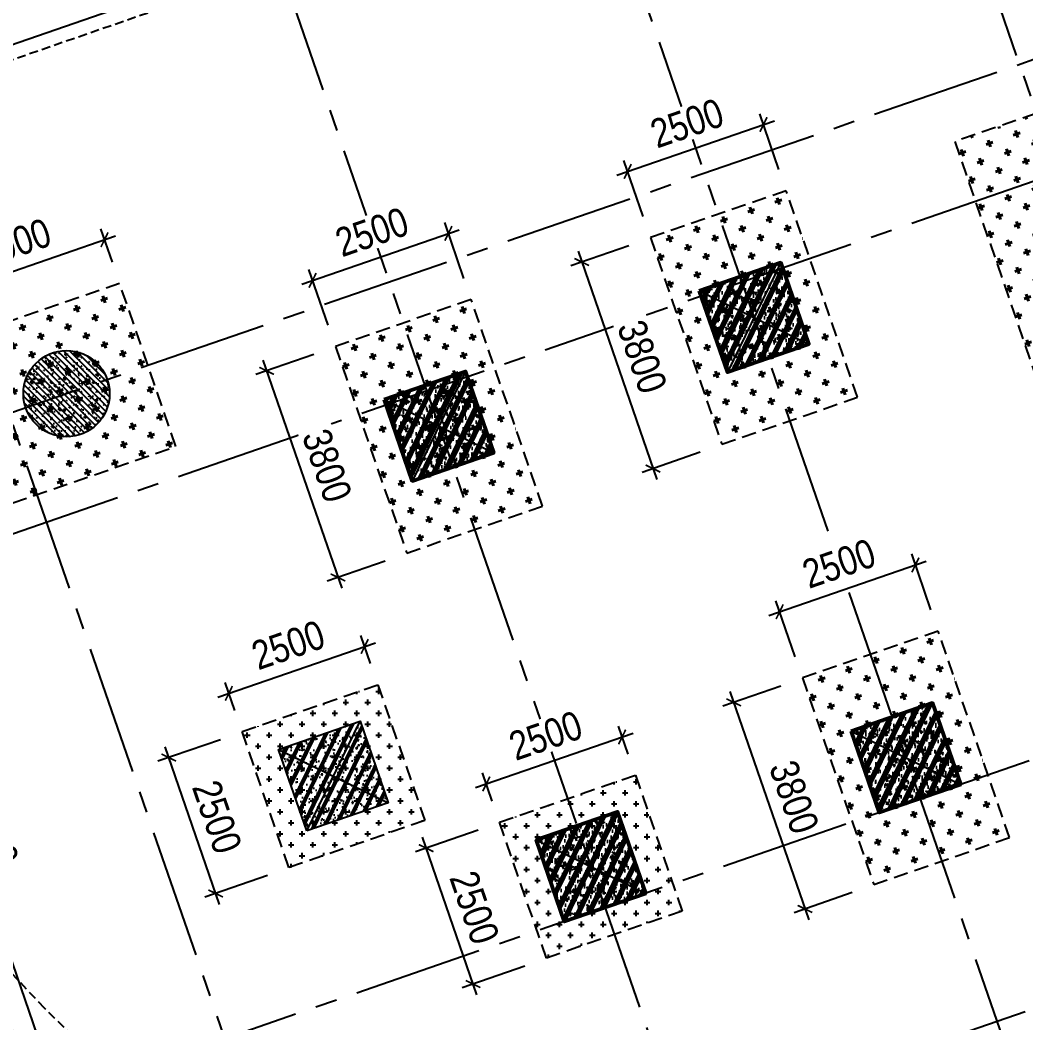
# Model space of a CAD drawing. Header units: millimetres. Extents: x -1534340 to 1713810, y -1348191 to 1114081.
# Drawn here: x 862787 to 880287, y -320323 to -302887 of the extents above; entities that cross this region are included whole.
import ezdxf
from ezdxf.xclip import XClip

# ---------------------------------------------------------------- set-up
doc = ezdxf.new("R2010")
doc.units = ezdxf.units.MM
doc.header["$LTSCALE"] = 100
doc.header["$XCLIPFRAME"] = 0
doc.header["$PDMODE"] = 32
doc.header["$PDSIZE"] = 2.5
for name, pattern in [('CENTER2', [1.125, 0.75, -0.125, 0.125, -0.125]), ('DASHED', [4.5, 3, -1.5]), ('HIDDEN', [0.375, 0.25, -0.125]), ('Xref_ST_MBDV Cot vach 30.7.2022$0$DASHDOT', [1, 0.5, -0.25, 0, -0.25])]:
    doc.linetypes.add(name, pattern=pattern)
doc.layers.add('0-Hatch', color=250, linetype='Continuous', lineweight=40)
doc.layers.add('KT-Net cot vach', color=6, linetype='Continuous', lineweight=50)
for name, color, linetype in [('0-khuat', 3, 'HIDDEN'), ('ccu11-Khuat', 9, 'DASHED'), ('ccu11-Manh', 8, 'Continuous'), ('ccu11-Thay', 7, 'Continuous'), ('ccu12-Hatch', 250, 'Continuous'), ('ccu12-Truc', 13, 'CENTER2'), ('KC-Betong', 6, 'Continuous'), ('KC2-DIM', 251, 'Continuous'), ('KT-Dim', 8, 'Continuous'), ('Xref_ST_MBDV Cot vach 30.7.2022$0$Xref_ST_MBDV Cot vach 30.7.2022|Xref_ST_MBDV Cot vach 30.7.2022|Xref_ST_MBDV Cot vach 30.7.2022|Xref_ST_MBDV Cot vach 30.7.2022|A-WALL-PATT', 251, 'Continuous'), ('Xref_ST_MBDV Cot vach 30.7.2022$0$Xref_ST_MBDV Cot vach 30.7.2022|Xref_ST_MBDV Cot vach 30.7.2022|Xref_ST_MBDV Cot vach 30.7.2022|Xref_ST_MBDV Cot vach 30.7.2022|Site_plot line', 1, 'Xref_ST_MBDV Cot vach 30.7.2022$0$DASHDOT'), ('Xref_ST_MBDV Cot vach 30.7.2022|Xref_ST_MBDV Cot vach 30.7.2022|Xref_ST_MBDV Cot vach 30.7.2022|Xref_ST_MBDV Cot vach 30.7.2022|KC-Betong', 6, 'Continuous')]:
    doc.layers.add(name, color=color, linetype=linetype)
doc.styles.add('Arial Narrow', font='ARIALN.TTF')
doc.dimstyles.new('ccu12-200', dxfattribs={"dimscale": 200, "dimtxt": 2.5, "dimasz": 1, "dimexe": 1, "dimexo": 2, "dimgap": 1, "dimtad": 1, "dimdec": 0, "dimrnd": 5, "dimdsep": 46, "dimtxsty": 'Arial Narrow', "dimblk": 'ARCHTICK', "dimcen": -1, "dimdle": 1, "dimclrd": 256, "dimclre": 256, "dimclrt": 3, "dimadec": 0, "dimazin": 2, "dimtfac": 0.1, "dimtdec": 0, "dimtmove": 0, "dimatfit": 1, "dimldrblk": 'ARCHTICK', "dimfxl": 1, "dimtvp": 0.833333, "dimtolj": 1, "dimtzin": 12, "dimarcsym": 0})

# ---------------------------------------------------------------- blocks, each defined once
blk = doc.blocks.new('Xref_ST_MBDV Cot vach 30.7.2022$0$Tuong Vay01-flat-1')
at = {"layer": 'Xref_ST_MBDV Cot vach 30.7.2022$0$Xref_ST_MBDV Cot vach 30.7.2022|Xref_ST_MBDV Cot vach 30.7.2022|Xref_ST_MBDV Cot vach 30.7.2022|Xref_ST_MBDV Cot vach 30.7.2022|A-WALL-PATT'}
h = blk.add_hatch(dxfattribs=at)
h.set_pattern_fill('ACET-2D-VATLIEU04', color=256, scale=50, pattern_type=2)
h.set_pattern_definition([(50, (-11139561.84, -1407213.45), (-225.902474, 189.5546825), [37.5, -412.5]), (355, (-11139561.84, -1407213.45), (32.127212, 367.215716), [30, -330]), (100.4514, (-11139531.95, -1407216.06), (-341.231527, -62.944187), [31.870095, -350.571056]), (46.1842, (-11139561.84, -1407113.45), (-319.180497, 306.252097), [56.25, -618.75]), (96.6356, (-11139517.37, -1407120.34), (-516.995922, -60.144022), [47.805144, -525.8565]), (351.1842, (-11139561.84, -1407113.45), (84.740774, 546.39543), [45, -495]), (21, (-11139511.84, -1407138.45), (-105.680822, 275.3079534), [37.5, -412.5]), (326, (-11139511.84, -1407138.45), (206.128805, 305.59852), [30, -330]), (71.4514, (-11139486.97, -1407155.22), (-328.963765, 110.380101), [31.870095, -350.571056]), (37.5, (-11139561.84, -1407213.45), (-78.1345294, 101.8269012), [0, -326, 0, -335, 0, -331.25]), (7.5, (-11139561.84, -1407213.45), (-23.2793464, 176.824191), [0, -191, 0, -318.5, 0, -126.25]), (327.5, (-11139673.34, -1407213.45), (71.9444175, 112.9301145), [0, -125, 0, -390, 0, -517.5000003]), (317.5, (-11139723.34, -1407213.45), (158.0205496, 172.449169), [0, -162.5, 0, -259, 0, -367.5]), (45, (-11139561.84, -1407213.45), (-150.260191, 150.260191), []), (45, (-11139561.84, -1407152.2), (-150.260191, 150.260191), [])])
h.paths.add_polyline_path([(-82665, -118500), (-81837, -121132), (-80903, -123728), (-79863, -126284), (-78720, -128795), (-77475, -131258), (-76131, -133667), (-74689, -136020), (-73153, -138312), (-71525, -140539), (-69807, -142699), (-68002, -144786), (-66114, -146798), (-64145, -148731), (-62100, -150582), (-59980, -152349), (-57790, -154027), (-55533, -155614), (-53213, -157109), (-50835, -158507), (-48401, -159807), (-45916, -161007), (-43385, -162104), (-40811, -163097), (-38198, -163985), (-35551, -164765), (-32875, -165436), (-30174, -165998), (-27451, -166448), (-24702, -166789), (-4397, -168938), (36420, -167648), (41836, -160719), (12445, -24368), (8473, -9249), (-4719, -5521), (-10557, -9947), (-34021, -27848), (-39777, -32009), (-41249, -35294), (-45787, -38574), (-49368, -38942), (-57644, -44924), (-59845, -46601), (-61969, -48362), (-64020, -50208), (-65993, -52137), (-67887, -54144), (-69696, -56226), (-71420, -58381), (-73054, -60604), (-74596, -62892), (-76043, -65242), (-77394, -67648), (-78645, -70107), (-79794, -72615), (-80841, -75168), (-81782, -77762), (-82617, -80392), (-83343, -83054), (-83961, -85743), (-84468, -88455), (-84865, -91186), (-85149, -93930), (-85321, -96684), (-85381, -99530), (-85329, -102201), (-85163, -104955), (-84886, -107701), (-84496, -110432), (-83996, -113146), (-83385, -115836)], flags=16)
h.paths.add_polyline_path([(-83625, -118781), (-82785, -121452), (-81837, -124086), (-80781, -126680), (-79621, -129228), (-78358, -131727), (-76994, -134172), (-75531, -136560), (-73973, -138886), (-72320, -141146), (-70577, -143337), (-68746, -145455), (-66829, -147497), (-64832, -149459), (-62755, -151337), (-60604, -153130), (-58382, -154833), (-56092, -156444), (-53738, -157960), (-51324, -159379), (-48854, -160699), (-46333, -161916), (-43764, -163030), (-41151, -164038), (-38500, -164938), (-35814, -165730), (-33098, -166411), (-30357, -166981), (-27595, -167438), (-24816, -167783), (-4434, -169940), (36920, -168633), (42913, -160966), (13418, -24135), (9295, -8442), (-4926, -4424), (-11163, -9151), (-34617, -27045), (-40580, -31355), (-42052, -34640), (-46156, -37607), (-49737, -37975), (-58240, -44121), (-60467, -45819), (-62623, -47605), (-64704, -49479), (-66707, -51435), (-68628, -53472), (-70465, -55586), (-72214, -57772), (-73872, -60029), (-75437, -62350), (-76905, -64734), (-78276, -67176), (-79545, -69672), (-80712, -72217), (-81774, -74808), (-82729, -77440), (-83576, -80109), (-84314, -82810), (-84940, -85539), (-85455, -88291), (-85857, -91062), (-86146, -93847), (-86321, -96642), (-86382, -99529), (-86328, -102241), (-86160, -105036), (-85879, -107821), (-85484, -110593), (-84976, -113347), (-84356, -116078)])
at = {"layer": 'Xref_ST_MBDV Cot vach 30.7.2022$0$Xref_ST_MBDV Cot vach 30.7.2022|Xref_ST_MBDV Cot vach 30.7.2022|Xref_ST_MBDV Cot vach 30.7.2022|Xref_ST_MBDV Cot vach 30.7.2022|Site_plot line', "ltscale": 5000}
blk.add_arc((-17764, -99529), 69167, 126.14636, 263.7927, dxfattribs=at)
blk = doc.blocks.new('_ARCHTICK')
at = {"color": 0, "linetype": 'ByBlock', "const_width": 0.15}
blk.add_lwpolyline([(-0.5, -0.5), (0.5, 0.5)], dxfattribs=at)
blk = doc.blocks.new('*D1140')
at = {"layer": 'Defpoints', "color": 0, "transparency": 16777216}
for p in [(312032, -68726, 0), (315815, -77470), (312921, -78469)]:
    blk.add_point(p, dxfattribs=at)
at = {"layer": 'KT-Dim', "lineweight": -2, "transparency": 16777216}
for p, q in [((311654, -68857), (309632, -69555)), ((309756, -69300), (312986, -78659)), ((315437, -77601), (312732, -78535))]:
    blk.add_line(p, q, dxfattribs=at)
at = {"layer": 'KT-Dim', "lineweight": -2, "transparency": 16777216, "xscale": 200, "yscale": 200, "zscale": 200}
for p, rotation in [((309821, -69489), 109.0471379636341), ((312921, -78469), 289.0471379636341)]:
    blk.add_blockref('_ARCHTICK', p, dxfattribs=dict(at, rotation=rotation))
at = {"layer": 'KT-Dim', "color": 3, "transparency": 16777216, "insert": (311801, -73831), "char_height": 500, "attachment_point": 5, "rotation": 289.0471, "style": 'Arial Narrow'}
blk.add_mtext('\\A1;9500', dxfattribs=at)
blk = doc.blocks.new('*U151')
h = blk.add_hatch()
h.set_pattern_fill('VATLIEU04', color=250, scale=40, style=0, pattern_type=2)
h.set_pattern_definition([(50, (550, -550), (286.904, -25.1), [30, -330]), (355, (550, -550), (-55.5, 300.877), [24, -264]), (100.451, (573.9, -552.1), (231.404, 275.776), [25.496, -280.457]), (46.184, (550, -470), (426.9, -66.21), [45, -495]), (96.636, (585.57, -475.5), (373.87, 389.65), [38.24, -420.69]), (351.184, (550, -470), (373.86, 389.65), [36, -396]), (21, (590, -490), (238.763, -161.048), [30, -330]), (326, (590, -490), (97.326, 290.06), [24, -264]), (71.451, (609.9, -503.42), (336.09, 129.01), [25.496, -280.457]), (37.5, (550, -550), (4.864, 133.1575), [0, -260.8, 0, -268, 0, -265]), (7.5, (550, -550), (105.228, 157.765), [0, -152.8, 0, -254.8, 0, -101]), (327.5, (460.8, -550), (213.529, -9.022), [0, -100, 0, -312, 0, -414]), (317.5, (420.8, -550), (233.274, 40.042), [0, -130, 0, -207.2, 0, -294]), (45, (550, -550), (-120.208, 120.208), []), (45, (550, -501), (-120.208, 120.208), [])])
h.paths.add_polyline_path([(-475, 475), (1025, 475), (1025, -1025), (-475, -1025)])
at = {"color": 6, "ltscale": 0.25}
blk.add_lwpolyline([(-475, 475), (1025, 475), (1025, -1025), (-475, -1025)], close=True, dxfattribs=at)
at = {"layer": 'Defpoints', "linetype": 'ByBlock', "ltscale": 30}
for p, q in [((1025, 475), (-475, -1025)), ((-475, 475), (1025, -1025))]:
    blk.add_line(p, q, dxfattribs=at)
blk = doc.blocks.new('*U148')
h = blk.add_hatch()
h.set_pattern_fill('VATLIEU04', color=250, scale=40, style=0, pattern_type=2)
h.set_pattern_definition([(50, (550, 1550), (286.904, -25.1), [30, -330]), (355, (550, 1550), (-55.5, 300.877), [24, -264]), (100.451, (573.9, 1547.9), (231.404, 275.776), [25.496, -280.457]), (46.184, (550, 1630), (426.896, -66.21), [45, -495]), (96.636, (585.57, 1624.5), (373.865, 389.65), [38.244, -420.685]), (351.184, (550, 1630), (373.865, 389.65), [36, -396]), (21, (590, 1610), (238.763, -161.048), [30, -330]), (326, (590, 1610), (97.326, 290.06), [24, -264]), (71.451, (609.9, 1596.58), (336.09, 129.012), [25.496, -280.457]), (37.5, (550, 1550), (4.864, 133.1575), [0, -260.8, 0, -268, 0, -265]), (7.5, (550, 1550), (105.228, 157.765), [0, -152.8, 0, -254.8, 0, -101]), (327.5, (460.8, 1550), (213.529, -9.022), [0, -100, 0, -312, 0, -414]), (317.5, (420.8, 1550), (233.274, 40.042), [0, -130, 0, -207.2, 0, -294]), (45, (550, 1550), (-120.208, 120.208), []), (45, (550, 1599), (-120.208, 120.208), [])])
h.paths.add_polyline_path([(-475, -475), (1025, -475), (1025, 1025), (-475, 1025)])
at = {"color": 6, "ltscale": 0.25}
blk.add_lwpolyline([(-475, -475), (1025, -475), (1025, 1025), (-475, 1025)], close=True, dxfattribs=at)
at = {"layer": 'Defpoints', "linetype": 'ByBlock', "ltscale": 30}
for p, q in [((1025, -475), (-475, 1025)), ((-475, -475), (1025, 1025))]:
    blk.add_line(p, q, dxfattribs=at)
blk = doc.blocks.new('MBDV-B1-T1-PN')
at = {"layer": 'ccu12-Hatch', "ltscale": 0.5}
h = blk.add_hatch(dxfattribs=at)
h.set_pattern_fill('BETONG', color=256, scale=50, angle=90, pattern_type=2)
h.set_pattern_definition([(90, (-723432.45, 324166.9), (-259.80762, 2e-14), [6.25, -143.75]), (90, (-723443.27, 324166.9), (-259.80762, 2e-14), [6.25, -143.75]), (210, (-723432.45, 324166.9), (129.90381, -225), [6.25, -143.75]), (210, (-723437.86, 324176.27), (129.90381, -225), [6.25, -143.75]), (90, (-723562.35, 324241.9), (-259.80762, 2e-14), [6.25, -143.75]), (90, (-723573.18, 324241.9), (-259.80762, 2e-14), [6.25, -143.75]), (210, (-723562.35, 324241.9), (129.90381, -225), [6.25, -143.75]), (210, (-723567.76, 324251.27), (129.90381, -225), [6.25, -143.75]), (150, (-723432.45, 324173.14), (-129.90381, -225), [6.25, -143.75]), (150, (-723437.86, 324163.77), (-129.90381, -225), [6.25, -143.75]), (150, (-723302.54, 324248.14), (-129.90381, -225), [6.25, -143.75]), (150, (-723307.96, 324238.77), (-129.90381, -225), [6.25, -143.75]), (135, (-723432.45, 324166.894), (-53.0330086, -53.0330086), []), (140, (-723432.45, 324166.9), (31.37607, 358.63009), [37.5, -412.5]), (85, (-723432.45, 324166.9), (-376.09607, -69.37567), [30, -330]), (190.4514, (-723429.83, 324196.78), (-344.71977, 289.25469), [31.8701, -350.57106]), (136.1842, (-723532.45, 324166.9), (82.7595, 533.62052), [56.25, -618.75]), (186.6356, (-723525.55, 324211.36), (-487.05894, 467.33135), [47.80514, -525.8565]), (81.1842, (-723532.45, 324166.9), (-487.0593, 467.33097), [45, -495]), (111, (-723507.45, 324216.9), (201.30945, 298.45353), [37.5, -412.5]), (56, (-723507.45, 324216.9), (-362.57502, 121.65767), [30, -330]), (161.4514, (-723490.67, 324241.77), (-161.26525, 420.11131), [31.8701, -350.57106]), (127.5, (-723432.45, 324166.9), (-166.446927, 6.079928), [0, -326, 0, -335, 0, -331.25]), (97.5, (-723432.45, 324166.9), (-197.205856, 131.53477), [0, -191, 0, -318.5, 0, -126.25]), (57.5, (-723432.45, 324055.4), (11.277436, 266.911218), [0, -125, 0, -390, 0, -517.5]), (47.5, (-723432.45, 324005.4), (-50.05249, 291.593085), [0, -162.5, 0, -259, 0, -367.5])])
edge = h.paths.add_edge_path()
edge.add_arc((4101, -8634), 750, 0, 360)
at = {"layer": 'KC-Betong', "ltscale": 0.5}
blk.add_circle((4101, -8634, 0), 750, dxfattribs=at)
at = {"layer": 'KT-Net cot vach', "rotation": 19.04713795399666}
for p in [(15715, -7137), (10232, -9030), (18358, -14794), (12876, -16687)]:
    blk.add_blockref('*U151', p, dxfattribs=at)
at = {"layer": 'Xref_ST_MBDV Cot vach 30.7.2022|Xref_ST_MBDV Cot vach 30.7.2022|Xref_ST_MBDV Cot vach 30.7.2022|Xref_ST_MBDV Cot vach 30.7.2022|KC-Betong', "linetype": 'ByBlock', "xscale": -1, "rotation": 289.0471379540017}
blk.add_blockref('*U148', (8576, -15632, 0), dxfattribs=at)
blk = doc.blocks.new('MC3000X3000')
at = {"layer": '0-Hatch', "ltscale": 2}
h = blk.add_hatch(dxfattribs=at)
h.set_pattern_fill('CROSS', color=256, scale=1000, style=0)
h.set_pattern_definition([(360, (0, -5e-10), (250, 250), [125, -375]), (90, (62.5, -62.5), (-250, 250), [125, -375])])
h.paths.add_polyline_path([(7876789, 1547059), (7876789, 1550059), (7873789, 1550059), (7873789, 1547059)])
at = {"layer": '0-khuat', "ltscale": 10}
blk.add_lwpolyline([(7873789, 1547059), (7876789, 1547059), (7876789, 1550059), (7873789, 1550059)], close=True, dxfattribs=at)
blk = doc.blocks.new('*D1250')
at = {"layer": 'Defpoints', "color": 0, "ltscale": 0.5, "transparency": 16777216}
for p in [(870239, -306596), (870640, -307756), (868276, -308572)]:
    blk.add_point(p, dxfattribs=at)
at = {"layer": 'KC2-DIM', "lineweight": -2, "ltscale": 0.5, "transparency": 16777216}
for p, q in [((870509, -307378), (870174, -306407)), ((867687, -307477), (870428, -306531)), ((868146, -308194), (867811, -307223))]:
    blk.add_line(p, q, dxfattribs=at)
at = {"layer": 'KC2-DIM', "lineweight": -2, "ltscale": 0.5, "transparency": 16777216, "xscale": 200, "yscale": 200, "zscale": 200}
for p, rotation in [((870239, -306596), 19.0471522611445), ((867876, -307412), 199.0471522611445)]:
    blk.add_blockref('_ARCHTICK', p, dxfattribs=dict(at, rotation=rotation))
at = {"layer": 'KC2-DIM', "color": 3, "ltscale": 0.5, "transparency": 16777216, "insert": (868909, -306573), "char_height": 500, "attachment_point": 5, "rotation": 19.0472, "style": 'Arial Narrow', "bg_fill": 3, "box_fill_scale": 1.1, "bg_fill_color": 256, "bg_fill_true_color": 13158600, "bg_fill_transparency": 0}
blk.add_mtext('\\A1;2500', dxfattribs=at)
blk = doc.blocks.new('*D1251')
at = {"layer": 'Defpoints', "color": 0, "ltscale": 0.5, "transparency": 16777216}
for p in [(868276, -308572), (869517, -312164), (868317, -312578)]:
    blk.add_point(p, dxfattribs=at)
at = {"layer": 'KC2-DIM', "lineweight": -2, "ltscale": 0.5, "transparency": 16777216}
for p, q in [((867898, -308703), (866888, -309051)), ((867012, -308797), (868382, -312767)), ((869138, -312295), (868128, -312643))]:
    blk.add_line(p, q, dxfattribs=at)
at = {"layer": 'KC2-DIM', "lineweight": -2, "ltscale": 0.5, "transparency": 16777216, "xscale": 200, "yscale": 200, "zscale": 200}
for p, rotation in [((867077, -308986), 109.0471522611391), ((868317, -312578), 289.0471522611391)]:
    blk.add_blockref('_ARCHTICK', p, dxfattribs=dict(at, rotation=rotation))
at = {"layer": 'KC2-DIM', "color": 3, "ltscale": 0.5, "transparency": 16777216, "insert": (868127, -310634), "char_height": 500, "attachment_point": 5, "rotation": 289.0472, "style": 'Arial Narrow', "bg_fill": 3, "box_fill_scale": 1.1, "bg_fill_color": 256, "bg_fill_true_color": 13158600, "bg_fill_transparency": 0}
blk.add_mtext('\\A1;3800', dxfattribs=at)
blk = doc.blocks.new('*D1252')
at = {"layer": 'Defpoints', "color": 0, "ltscale": 0.5, "transparency": 16777216}
for p in [(875721, -304703), (876122, -305863), (873759, -306679)]:
    blk.add_point(p, dxfattribs=at)
at = {"layer": 'KC2-DIM', "lineweight": -2, "ltscale": 0.5, "transparency": 16777216}
for p, q in [((873169, -305584), (875910, -304638)), ((875991, -305485), (875656, -304514)), ((873628, -306301), (873293, -305330))]:
    blk.add_line(p, q, dxfattribs=at)
at = {"layer": 'KC2-DIM', "lineweight": -2, "ltscale": 0.5, "transparency": 16777216, "xscale": 200, "yscale": 200, "zscale": 200}
for p, rotation in [((875721, -304703), 19.0471522611445), ((873358, -305519), 199.0471522611445)]:
    blk.add_blockref('_ARCHTICK', p, dxfattribs=dict(at, rotation=rotation))
at = {"layer": 'KC2-DIM', "color": 3, "ltscale": 0.5, "transparency": 16777216, "insert": (874391, -304681), "char_height": 500, "attachment_point": 5, "rotation": 19.0472, "style": 'Arial Narrow', "bg_fill": 3, "box_fill_scale": 1.1, "bg_fill_color": 256, "bg_fill_true_color": 13158600, "bg_fill_transparency": 0}
blk.add_mtext('\\A1;2500', dxfattribs=at)
blk = doc.blocks.new('*D1253')
at = {"layer": 'Defpoints', "color": 0, "ltscale": 0.5, "transparency": 16777216}
for p in [(873759, -306679), (874999, -310271), (873799, -310685)]:
    blk.add_point(p, dxfattribs=at)
at = {"layer": 'KC2-DIM', "lineweight": -2, "ltscale": 0.5, "transparency": 16777216}
for p, q in [((873381, -306810), (872370, -307159)), ((872494, -306904), (873865, -310874)), ((874621, -310402), (873610, -310751))]:
    blk.add_line(p, q, dxfattribs=at)
at = {"layer": 'KC2-DIM', "lineweight": -2, "ltscale": 0.5, "transparency": 16777216, "xscale": 200, "yscale": 200, "zscale": 200}
for p, rotation in [((872559, -307093), 109.0471522611391), ((873799, -310685), 289.0471522611391)]:
    blk.add_blockref('_ARCHTICK', p, dxfattribs=dict(at, rotation=rotation))
at = {"layer": 'KC2-DIM', "color": 3, "ltscale": 0.5, "transparency": 16777216, "insert": (873610, -308741), "char_height": 500, "attachment_point": 5, "rotation": 289.0472, "style": 'Arial Narrow', "bg_fill": 3, "box_fill_scale": 1.1, "bg_fill_color": 256, "bg_fill_true_color": 13158600, "bg_fill_transparency": 0}
blk.add_mtext('\\A1;3800', dxfattribs=at)
blk = doc.blocks.new('*D1254')
at = {"layer": 'Defpoints', "color": 0, "ltscale": 0.5, "transparency": 16777216}
for p in [(878365, -312360), (878765, -313520), (876402, -314336)]:
    blk.add_point(p, dxfattribs=at)
at = {"layer": 'KC2-DIM', "lineweight": -2, "ltscale": 0.5, "transparency": 16777216}
for p, q in [((878635, -313142), (878300, -312170)), ((875813, -313241), (878554, -312294)), ((876272, -313958), (875936, -312986))]:
    blk.add_line(p, q, dxfattribs=at)
at = {"layer": 'KC2-DIM', "lineweight": -2, "ltscale": 0.5, "transparency": 16777216, "xscale": 200, "yscale": 200, "zscale": 200}
for p, rotation in [((878365, -312360), 19.0471522611445), ((876002, -313175), 199.0471522611445)]:
    blk.add_blockref('_ARCHTICK', p, dxfattribs=dict(at, rotation=rotation))
at = {"layer": 'KC2-DIM', "color": 3, "ltscale": 0.5, "transparency": 16777216, "insert": (877035, -312337), "char_height": 500, "attachment_point": 5, "rotation": 19.0472, "style": 'Arial Narrow', "bg_fill": 3, "box_fill_scale": 1.1, "bg_fill_color": 256, "bg_fill_true_color": 13158600, "bg_fill_transparency": 0}
blk.add_mtext('\\A1;2500', dxfattribs=at)
blk = doc.blocks.new('*D1255')
at = {"layer": 'Defpoints', "color": 0, "ltscale": 0.5, "transparency": 16777216}
for p in [(876402, -314336), (877642, -317928), (876443, -318342)]:
    blk.add_point(p, dxfattribs=at)
at = {"layer": 'KC2-DIM', "lineweight": -2, "ltscale": 0.5, "transparency": 16777216}
for p, q in [((876024, -314466), (875014, -314815)), ((875137, -314561), (876508, -318531)), ((877264, -318058), (876254, -318407))]:
    blk.add_line(p, q, dxfattribs=at)
at = {"layer": 'KC2-DIM', "lineweight": -2, "ltscale": 0.5, "transparency": 16777216, "xscale": 200, "yscale": 200, "zscale": 200}
for p, rotation in [((875203, -314750), 109.0471522611391), ((876443, -318342), 289.0471522611391)]:
    blk.add_blockref('_ARCHTICK', p, dxfattribs=dict(at, rotation=rotation))
at = {"layer": 'KC2-DIM', "color": 3, "ltscale": 0.5, "transparency": 16777216, "insert": (876253, -316397), "char_height": 500, "attachment_point": 5, "rotation": 289.0472, "style": 'Arial Narrow', "bg_fill": 3, "box_fill_scale": 1.1, "bg_fill_color": 256, "bg_fill_true_color": 13158600, "bg_fill_transparency": 0}
blk.add_mtext('\\A1;3800', dxfattribs=at)
blk = doc.blocks.new('*D1282')
at = {"layer": 'Defpoints', "color": 0, "ltscale": 0.5, "transparency": 16777216}
for p in [(866653, -315269), (865374, -315710), (867469, -317632)]:
    blk.add_point(p, dxfattribs=at)
at = {"layer": 'KC2-DIM', "lineweight": -2, "ltscale": 0.5, "transparency": 16777216}
for p, q in [((866275, -315399), (865184, -315775)), ((866255, -318262), (865308, -315521)), ((867090, -317762), (866000, -318139))]:
    blk.add_line(p, q, dxfattribs=at)
at = {"layer": 'KC2-DIM', "lineweight": -2, "ltscale": 0.5, "transparency": 16777216, "xscale": 200, "yscale": 200, "zscale": 200}
for p, rotation in [((865374, -315710), 109.0471379540024), ((866189, -318073), 289.0471379540024)]:
    blk.add_blockref('_ARCHTICK', p, dxfattribs=dict(at, rotation=rotation))
at = {"layer": 'KC2-DIM', "color": 3, "ltscale": 0.5, "transparency": 16777216, "insert": (866212, -316743), "char_height": 500, "attachment_point": 5, "rotation": 289.0471, "style": 'Arial Narrow', "bg_fill": 3, "box_fill_scale": 1.1, "bg_fill_color": 256, "bg_fill_true_color": 13158600, "bg_fill_transparency": 0}
blk.add_mtext('\\A1;2500', dxfattribs=at)
blk = doc.blocks.new('*D1283')
at = {"layer": 'Defpoints', "color": 0, "ltscale": 0.5, "transparency": 16777216}
for p in [(868782, -313777), (869016, -314453, 0), (866653, -315269, 0)]:
    blk.add_point(p, dxfattribs=at)
at = {"layer": 'KC2-DIM', "lineweight": -2, "ltscale": 0.5, "transparency": 16777216}
for p, q in [((868885, -314075), (868717, -313588)), ((866230, -314658), (868972, -313712)), ((866522, -314890), (866354, -314404))]:
    blk.add_line(p, q, dxfattribs=at)
at = {"layer": 'KC2-DIM', "lineweight": -2, "ltscale": 0.5, "transparency": 16777216, "xscale": 200, "yscale": 200, "zscale": 200}
for p, rotation in [((868782, -313777), 19.04713795400113), ((866419, -314593), 199.0471379540011)]:
    blk.add_blockref('_ARCHTICK', p, dxfattribs=dict(at, rotation=rotation))
at = {"layer": 'KC2-DIM', "color": 3, "ltscale": 0.5, "transparency": 16777216, "insert": (867452, -313754), "char_height": 500, "attachment_point": 5, "rotation": 19.0471, "style": 'Arial Narrow', "bg_fill": 3, "box_fill_scale": 1.1, "bg_fill_color": 256, "bg_fill_true_color": 13158600, "bg_fill_transparency": 0}
blk.add_mtext('\\A1;2500', dxfattribs=at)
blk = doc.blocks.new('*D1248')
at = {"layer": 'Defpoints', "color": 0, "ltscale": 0.5, "transparency": 16777216}
for p in [(871132, -316843, 0), (869853, -317285), (871948, -319206, 0)]:
    blk.add_point(p, dxfattribs=at)
at = {"layer": 'KC2-DIM', "lineweight": -2, "ltscale": 0.5, "transparency": 16777216}
for p, q in [((870754, -316974), (869664, -317350)), ((870734, -319837), (869788, -317096)), ((871570, -319337), (870480, -319713))]:
    blk.add_line(p, q, dxfattribs=at)
at = {"layer": 'KC2-DIM', "lineweight": -2, "ltscale": 0.5, "transparency": 16777216, "xscale": 200, "yscale": 200, "zscale": 200}
for p, rotation in [((869853, -317285), 109.0471379540024), ((870669, -319648), 289.0471379540024)]:
    blk.add_blockref('_ARCHTICK', p, dxfattribs=dict(at, rotation=rotation))
at = {"layer": 'KC2-DIM', "color": 3, "ltscale": 0.5, "transparency": 16777216, "insert": (870691, -318318), "char_height": 500, "attachment_point": 5, "rotation": 289.0471, "style": 'Arial Narrow', "bg_fill": 3, "box_fill_scale": 1.1, "bg_fill_color": 256, "bg_fill_true_color": 13158600, "bg_fill_transparency": 0}
blk.add_mtext('\\A1;2500', dxfattribs=at)
blk = doc.blocks.new('*D1249')
at = {"layer": 'Defpoints', "color": 0, "ltscale": 0.5, "transparency": 16777216}
for p in [(873262, -315351), (873495, -316027, 0), (871132, -316843, 0)]:
    blk.add_point(p, dxfattribs=at)
at = {"layer": 'KC2-DIM', "lineweight": -2, "ltscale": 0.5, "transparency": 16777216}
for p, q in [((873365, -315649), (873197, -315162)), ((870710, -316232), (873451, -315286)), ((871001, -316465), (870833, -315978))]:
    blk.add_line(p, q, dxfattribs=at)
at = {"layer": 'KC2-DIM', "lineweight": -2, "ltscale": 0.5, "transparency": 16777216, "xscale": 200, "yscale": 200, "zscale": 200}
for p, rotation in [((873262, -315351), 19.04713795400113), ((870899, -316167), 199.0471379540011)]:
    blk.add_blockref('_ARCHTICK', p, dxfattribs=dict(at, rotation=rotation))
at = {"layer": 'KC2-DIM', "color": 3, "ltscale": 0.5, "transparency": 16777216, "insert": (871932, -315329), "char_height": 500, "attachment_point": 5, "rotation": 19.0471, "style": 'Arial Narrow', "bg_fill": 3, "box_fill_scale": 1.1, "bg_fill_color": 256, "bg_fill_true_color": 13158600, "bg_fill_transparency": 0}
blk.add_mtext('\\A1;2500', dxfattribs=at)
blk = doc.blocks.new('*D1277')
at = {"layer": 'Defpoints', "color": 0, "ltscale": 0.5, "transparency": 16777216}
for p in [(864256, -306704), (864522, -307476), (861686, -308455, -3)]:
    blk.add_point(p, dxfattribs=at)
at = {"layer": 'KC2-DIM', "lineweight": -2, "ltscale": 0.5, "transparency": 16777216}
for p, q in [((864392, -307098), (864190, -306515)), ((861231, -307749), (864445, -306639)), ((861556, -308077), (861355, -307494))]:
    blk.add_line(p, q, dxfattribs=at)
at = {"layer": 'KC2-DIM', "lineweight": -2, "ltscale": 0.5, "transparency": 16777216, "xscale": 200, "yscale": 200, "zscale": 200}
for p, rotation in [((864256, -306704), 19.04713795399765), ((861420, -307683), 199.0471379539976)]:
    blk.add_blockref('_ARCHTICK', p, dxfattribs=dict(at, rotation=rotation))
at = {"layer": 'KC2-DIM', "color": 3, "ltscale": 0.5, "transparency": 16777216, "insert": (862689, -306764), "char_height": 500, "attachment_point": 5, "rotation": 19.0471, "style": 'Arial Narrow', "bg_fill": 3, "box_fill_scale": 1.1, "bg_fill_color": 256, "bg_fill_true_color": 13158600, "bg_fill_transparency": 0}
blk.add_mtext('\\A1;3000', dxfattribs=at)
blk = doc.blocks.new('Grid-ST-flat-3')
at = {"layer": 'ccu12-Truc', "ltscale": 30}
for p, q in [((324450.3, -45484.5), (343539.5, -100776)), ((318967.8, -47377.3), (338057.1, -102668.8)), ((313485.4, -49270.1), (332574.6, -104561.6)), ((306868.6, -51554.5), (325957.9, -106846)), ((348389.9, -54057.7), (307655.7, -68121.1)), ((349042.6, -55948.2), (308308.4, -70011.6)), ((377595.9, -60477.9), (312746.7, -82867)), ((352142.8, -64928.1), (311408.7, -78991.5))]:
    blk.add_line(p, q, dxfattribs=at)
at = {"layer": 'KT-Dim'}
dim = blk.add_linear_dim(base=(312921.2, -78469.5, 0), p1=(312031.6, -68726.2, 0), p2=(315815.2, -77470.3, 0), angle=109.04714, dimstyle='ccu12-200', dxfattribs=at)
dim.commit()
dim.dimension.update_dxf_attribs({"geometry": '*D1140', "text_midpoint": (311801.4, -73830.9, 0)})

msp = doc.modelspace()

# ---------------------------------------------------------------- hatches: boundary and pattern name
at = {"layer": '0-Hatch', "ltscale": 2}
h = msp.add_hatch(dxfattribs=at)
h.set_pattern_fill('CROSS', color=256, scale=1000, angle=109.04714, style=0)
h.set_pattern_definition([(109.047138, (4915128.77, -7245627.35), (-317.899085, 154.726118), [125, -375]), (199.047138, (4915167.45, -7245547.87), (-154.726118, -317.899085), [125, -375])])
h.paths.add_polyline_path([(879050.5, -304999.5), (882836.1, -315964.4), (885671.8, -314985.4), (881886.2, -304020.5)])
h = msp.add_hatch(dxfattribs=at)
h.set_pattern_fill('CROSS', color=256, scale=1000, angle=109.04714, style=0)
h.set_pattern_definition([(109.047138, (4909401.56, -7246811.21), (-317.899085, 154.726118), [125, -375]), (199.047138, (4909440.24, -7246731.74), (-154.726118, -317.899085), [125, -375])])
h.paths.add_polyline_path([(873755.4, -306669), (874995.5, -310260.9), (877358.6, -309445.1), (876118.5, -305853.1)])
h = msp.add_hatch(dxfattribs=at)
h.set_pattern_fill('CROSS', color=256, scale=1000, angle=109.04714, style=0)
h.set_pattern_definition([(109.047138, (4903919.1, -7248704.02), (-317.899085, 154.726118), [125, -375]), (199.047138, (4903957.8, -7248624.55), (-154.726118, -317.899085), [125, -375])])
h.paths.add_polyline_path([(868272.9, -308561.8), (869513, -312153.7), (871876.2, -311337.9), (870636, -307745.9)])
h = msp.add_hatch(dxfattribs=at)
h.set_pattern_fill('CROSS', color=256, scale=1000, angle=109.04714, style=0)
h.set_pattern_definition([(109.047138, (4912044.96, -7254467.74), (-317.899085, 154.726118), [125, -375]), (199.047138, (4912083.64, -7254388.27), (-154.726118, -317.899085), [125, -375])])
h.paths.add_polyline_path([(876398.8, -314325.5), (877638.9, -317917.5), (880002, -317101.6), (878761.9, -313509.6)])
at = {"layer": 'ccu12-Hatch', "ltscale": 0.5}
h = msp.add_hatch(dxfattribs=at)
h.set_pattern_fill('CROSS', color=256, scale=30)
h.set_pattern_definition([(0, (-187725.75, 5671.38), (190.5, 190.5), [95.25, -285.75]), (90, (-187678.13, 5623.75), (-190.5, 190.5), [95.25, -285.75])])
h.paths.add_polyline_path([(866649.1, -315258.3), (869012.2, -314442.5), (869828.1, -316805.6), (867465, -317621.5)])
h = msp.add_hatch(dxfattribs=at)
h.set_pattern_fill('CROSS', color=256, scale=30)
h.set_pattern_definition([(0, (-183246.43, 4096.99), (190.5, 190.5), [95.25, -285.75]), (90, (-183198.8, 4049.36), (-190.5, 190.5), [95.25, -285.75])])
h.paths.add_polyline_path([(871128.4, -316832.7), (873491.6, -316016.9), (874307.4, -318380), (871944.3, -319195.8)])

# ---------------------------------------------------------------- linework, layer by layer
at = {"layer": '0-khuat', "ltscale": 10}
for points in [[(885671.8, -314985.4), (881886.2, -304020.5), (879050.5, -304999.5), (882836.1, -315964.4)], [(877358.6, -309445.1), (876118.5, -305853.1), (873755.4, -306669), (874995.5, -310260.9)], [(871876.2, -311337.9), (870636, -307745.9), (868272.9, -308561.8), (869513, -312153.7)], [(880002, -317101.6), (878761.9, -313509.6), (876398.8, -314325.5), (877638.9, -317917.5)], [(866649.1, -315258.3), (869012.2, -314442.5), (869828.1, -316805.6), (867465, -317621.5)], [(871128.4, -316832.7), (873491.6, -316016.9), (874307.4, -318380), (871944.3, -319195.8)]]:
    msp.add_lwpolyline(points, close=True, dxfattribs=at)
at = {"layer": 'ccu11-Khuat', "ltscale": 0.5}
for p, q in [((853169.3, -306846.9), (914508.5, -285669.6)), ((863208.9, -320065.3), (861338.8, -318072.7)), ((865158.7, -321979.9), (863208.9, -320065.3))]:
    msp.add_line(p, q, dxfattribs=at)
at = {"layer": 'ccu11-Thay', "ltscale": 0.5}
msp.add_lwpolyline([(852421.5, -306840.6), (914663.3, -285351.7), (923556.2, -311109.8), (924265.1, -310865.1), (924446.7, -311391.1), (936735, -307148.6), (944439.6, -308027.7), (964088.3, -303792.4)], dxfattribs=at)

# ---------------------------------------------------------------- block references
ref = msp.add_blockref('Xref_ST_MBDV Cot vach 30.7.2022$0$Tuong Vay01-flat-1', (928861.7, -173724.8))
XClip(ref).set_block_clipping_path([(-91541.6736345236, -190955.6682973447), (52438.3255017358, -76158.0499385341)])
msp.add_blockref('Grid-ST-flat-3', (550530.1, -243129.8))
at = {"layer": '0-khuat', "linetype": 'HIDDEN', "ltscale": 10, "rotation": 109.0471379539969}
msp.add_blockref('MC3000X3000', (4897434.9, -7248127.7), dxfattribs=at)
at = {"layer": 'ccu11-Manh'}
msp.add_blockref('MBDV-B1-T1-PN', (859492.7, -300749.5), dxfattribs=at)

# ---------------------------------------------------------------- next in the draw order: dimensions: what is measured, and where the dimension line sits
at = {"layer": 'KC2-DIM', "ltscale": 0.5}
for p1, p2, distance, picture, middle in [((873758.9, -306679.2, 0), (876122, -305863.4, 0), 1227.6, '*D1252', (874391.3, -304680.6, 0)), ((868276.5, -308572, 0), (870639.6, -307756.2, 0), 1227.6, '*D1250', (868908.8, -306573.4, 0)), ((861686.5, -308455.4, -3.1), (864522.2, -307476.4, 0), 816.7, '*D1277', (862689.2, -306763.5, 0)), ((876402.3, -314335.8, 0), (878765.4, -313519.9, 0), 1227.6, '*D1254', (877034.7, -312337.1, 0)), ((867468.5, -317631.7, 0), (866652.7, -315268.6, 0), 1353.2, '*D1282', (866211.8, -316743.2, 0)), ((871947.9, -319206.1, 0), (871132, -316843, 0), 1353.2, '*D1248', (870691.2, -318317.6, 0))]:
    dim = msp.add_aligned_dim(p1=p1, p2=p2, distance=distance, dimstyle='ccu12-200', override={"dimfxl": 150, "dimtfill": 1}, dxfattribs=at)
    dim.commit()
    dim.dimension.update_dxf_attribs({"geometry": picture, "text_midpoint": middle})

# ---------------------------------------------------------------- next in the draw order: dimensions: what is measured, and where the dimension line sits
for p1, p2, distance, picture, middle in [((873758.9, -306679.2, 0), (874999, -310271.2, 0), -1269.1, '*D1253', (873609.7, -308740.8, 0)), ((868276.5, -308572, 0), (869516.6, -312164, 0), -1269.1, '*D1251', (868127.2, -310633.6, 0)), ((866652.7, -315268.6, 0), (869015.8, -314452.7, 0), 715, '*D1283', (867452.3, -313754.5, 0)), ((876402.3, -314335.8, 0), (877642.4, -317927.7, 0), -1269.1, '*D1255', (876253.1, -316397.3, 0)), ((871132, -316843, 0), (873495.1, -316027.1, 0), 715, '*D1249', (871931.6, -315328.9, 0))]:
    dim = msp.add_aligned_dim(p1=p1, p2=p2, distance=distance, dimstyle='ccu12-200', override={"dimfxl": 150, "dimtfill": 1}, dxfattribs=at)
    dim.commit()
    dim.dimension.update_dxf_attribs({"geometry": picture, "text_midpoint": middle})

doc.saveas('drawing.dxf')
